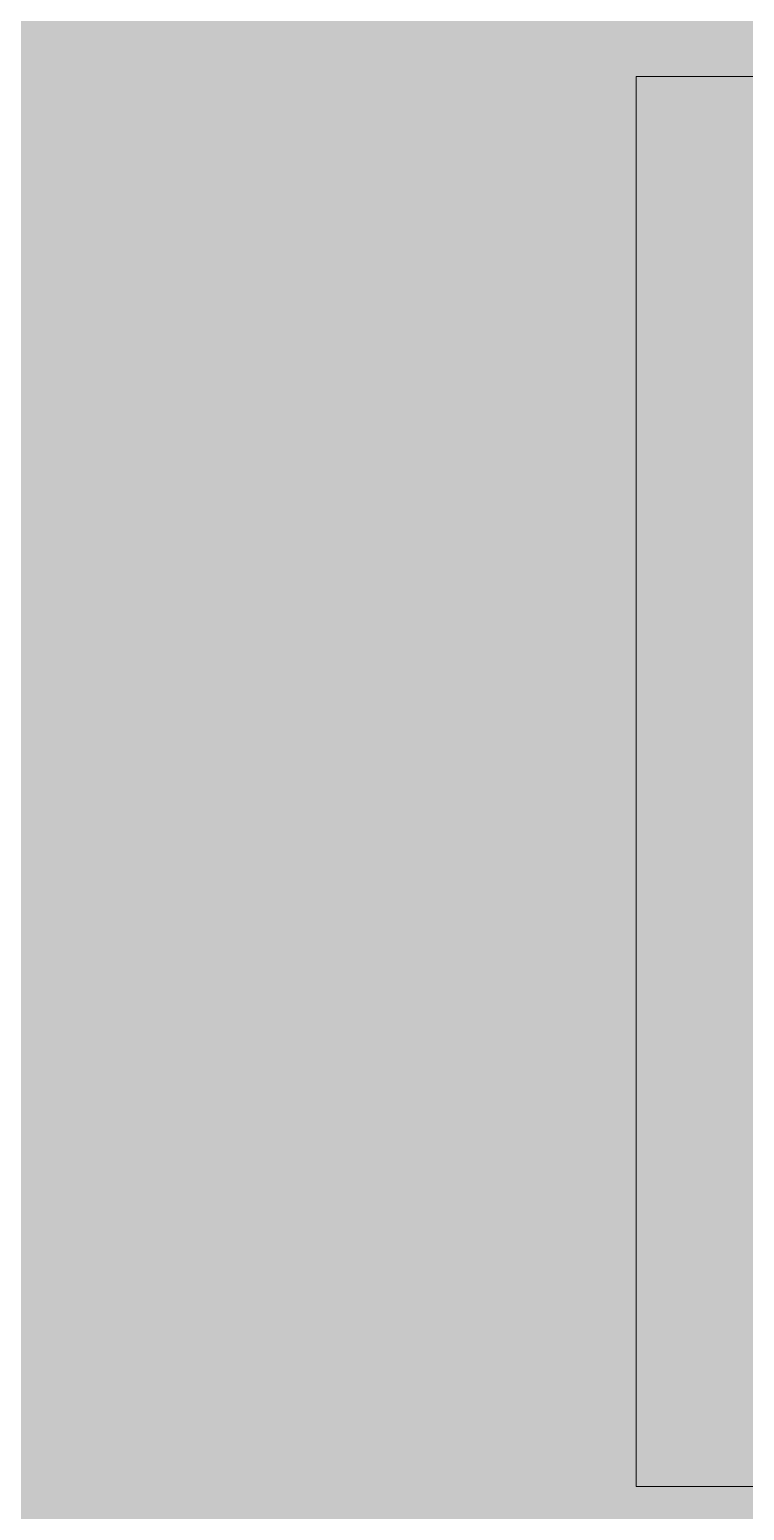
# Model space of a CAD drawing. Header units: metres. Extents: x 8 to 2416, y -346 to 476.
# Drawn here: x 134.4136 to 134.5149, y -171.5554 to -171.3454 of the extents above; entities that cross this region are included whole.
import ezdxf

# ---------------------------------------------------------------- set-up
doc = ezdxf.new("R2010")
doc.units = ezdxf.units.M
doc.linetypes.add('0', pattern=[0])
doc.layers.get('0').update_dxf_attribs({"color": 250, "linetype": '0', "lineweight": 20})
doc.layers.add('baños', color=140, linetype='Continuous', lineweight=0)
doc.layers.add('SE-3', color=253, linetype='Continuous', lineweight=5)

# ---------------------------------------------------------------- blocks, each defined once
blk = doc.blocks.new('A$C3bae67db')
at = {"layer": 'baños'}
blk.add_lwpolyline([(0.2, 0.2), (0, 0.2), (0, 0), (0.2, 0)], close=True, dxfattribs=at)
blk = doc.blocks.new('PL BASE 1N NASAS 09')
at = {"layer": 'baños', "xscale": -1}
blk.add_blockref('A$C3bae67db', (-107.09861, -36.00921), dxfattribs=at)
blk = doc.blocks.new('PL MUEBLES 1N NASAS 09')
at = {"layer": 'baños'}
blk.add_blockref('PL BASE 1N NASAS 09', (162.26154, 88.20329), dxfattribs=at)

msp = doc.modelspace()

# ---------------------------------------------------------------- hatches: boundary and pattern name
at = {"layer": 'SE-3', "true_color": 0xffc78f, "transparency": 33554483}
h = msp.add_hatch(color=31, dxfattribs=at)
h.dxf.hatch_style = 1
edge = h.paths.add_edge_path()
edge.add_line((135.24707, -174.54253), (135.86707, -174.54253))
edge.add_arc((135.83986, -174.47022), 0.07726, 290.6182, 358.2823)
edge.add_line((135.91709, -174.47253), (135.91709, -171.03346))
edge.add_arc((135.87709, -171.03346), 0.04, 360, 450)
edge.add_line((135.87709, -170.99346), (135.85709, -170.99346))
edge.add_arc((135.85709, -170.95346), 0.04, 180, 270, ccw=False)
edge.add_line((135.81709, -170.95346), (135.81709, -170.83253))
edge.add_arc((135.85709, -170.83253), 0.04, 90, 180, ccw=False)
edge.add_line((135.85709, -170.79253), (135.17709, -170.79253))
edge.add_arc((135.17709, -170.83253), 0.04, 0, 90, ccw=False)
edge.add_line((135.21709, -170.83253), (135.21701, -170.95509))
edge.add_arc((135.17709, -170.95253), 0.04, 270, 356.341, ccw=False)
edge.add_line((135.17709, -170.99253), (134.85697, -170.99253))
edge.add_arc((134.85708, -170.95253), 0.04, 180, 269.8392, ccw=False)
edge.add_line((134.81708, -170.95253), (134.81708, -170.83253))
edge.add_arc((134.85708, -170.83253), 0.04, 93.1896, 180, ccw=False)
edge.add_line((134.85486, -170.79259), (134.17706, -170.79253))
edge.add_arc((134.17706, -170.83253), 0.04, 0, 90, ccw=False)
edge.add_line((134.21706, -170.83253), (134.21706, -170.95253))
edge.add_arc((134.1754, -170.9517), 0.04167, 258.4654, 358.8542, ccw=False)
edge.add_arc((134.15873, -171.03336), 0.04167, 78.4619, 178.8577)
edge.add_line((134.11707, -171.03253), (134.11707, -173.16253))
edge.add_line((134.11707, -173.16253), (134.11707, -174.50253))
edge.add_arc((134.15707, -174.50253), 0.04, 180, 270)
edge.add_line((134.15707, -174.54253), (135.24707, -174.54253))

# ---------------------------------------------------------------- block references
msp.add_blockref('PL MUEBLES 1N NASAS 09', (79.53659, -223.74611))

doc.saveas('drawing.dxf')
